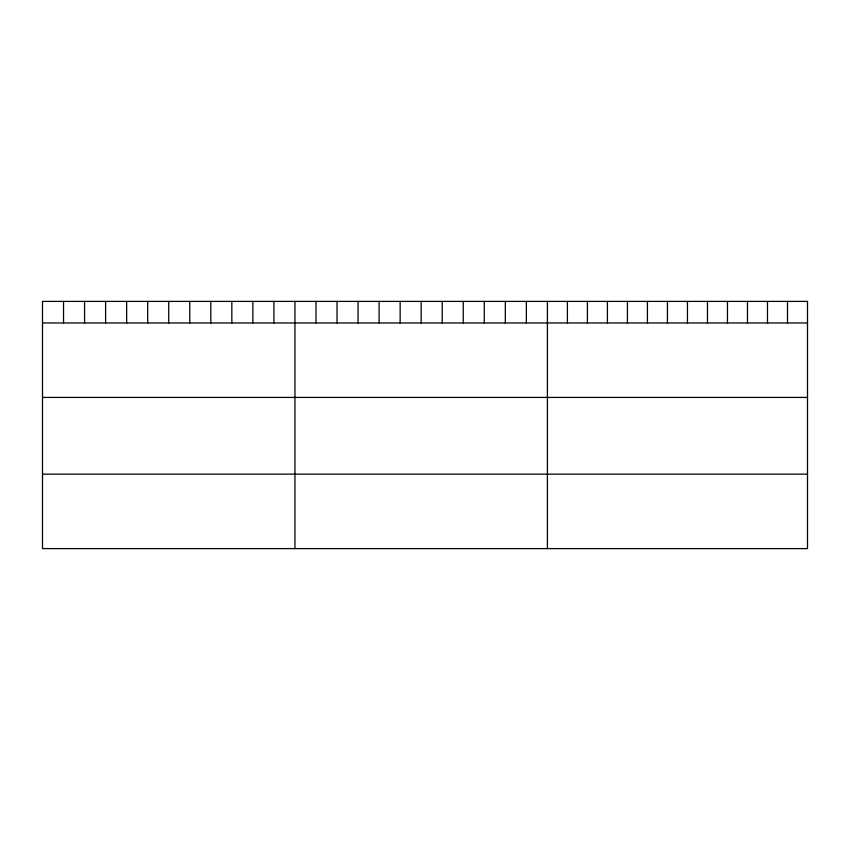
<?xml version="1.0" encoding="UTF-8"?>
<svg xmlns="http://www.w3.org/2000/svg" width="850" height="850" viewBox="0 0 850 850"><rect width="100%" height="100%" fill="white"/><g stroke="black" fill="none" stroke-linecap="round" stroke-linejoin="round"><path stroke-width="1.27" d="M42.5 322.968L807.5 322.968M42.5 397.428L807.5 397.428M42.5 474.141L807.5 474.141M787.493 301.399L787.493 322.968M767.486 301.399L767.486 322.968M747.479 301.399L747.479 322.968M727.472 301.399L727.472 322.968M707.466 301.399L707.466 322.968M687.459 301.399L687.459 322.968M667.441 301.399L667.441 322.968M647.434 301.399L647.434 322.968M627.428 301.399L627.428 322.968M607.421 301.399L607.421 322.968M587.414 301.399L587.414 322.968M567.407 301.399L567.407 322.968M547.4 301.399L547.4 548.601M526.362 301.399L526.362 322.968M505.325 301.399L505.325 322.968M484.288 301.399L484.288 322.968M463.25 301.399L463.25 322.968M442.212 301.399L442.212 322.968M421.175 301.399L421.175 322.968M400.138 301.399L400.138 322.968M379.1 301.399L379.1 322.968M358.062 301.399L358.062 322.968M337.025 301.399L337.025 322.968M315.987 301.399L315.987 322.968M294.95 301.399L294.95 548.601M273.913 301.399L273.913 322.968M252.875 301.399L252.875 322.968M231.837 301.399L231.837 322.968M210.8 301.399L210.8 322.968M189.762 301.399L189.762 322.968M168.725 301.399L168.725 322.968M147.688 301.399L147.688 322.968M126.65 301.399L126.65 322.968M105.613 301.399L105.613 322.968M84.575 301.399L84.575 322.968M63.537 301.399L63.537 322.968M807.5 301.399L42.5 301.399L42.5 548.601L807.5 548.601L807.5 301.399"/></g></svg>
